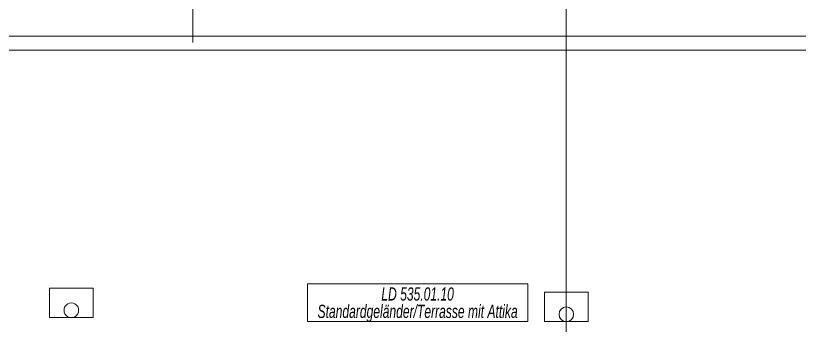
# Model space of a CAD drawing. Header units: metres. Extents: x -19025 to 34897, y -14024 to 26069.
# Drawn here: x 22962 to 28312, y 18151 to 20263 of the extents above; entities that cross this region are included whole.
import ezdxf
from ezdxf.enums import TextEntityAlignment as Align

# ---------------------------------------------------------------- set-up
doc = ezdxf.new("R2010")
doc.units = ezdxf.units.M
doc.header["$MEASUREMENT"] = 0
for name, color, linetype in [('11__100 Achsraster', 7, 'Continuous'), ('211 Draufsicht Untersicht 2D', 7, 'Continuous'), ('710 Kanal RW', 7, 'Continuous'), ('930 Beschriftung Allgemein', 7, 'Continuous'), ('937 Beschriftung Detail', 7, 'Continuous')]:
    doc.layers.add(name, color=color, linetype=linetype)
doc.styles.add('ERSTELLTER_STIL_10', font='ARIALNI.TTF', dxfattribs={"width": 0.8})
doc.styles.add('ERSTELLTER_STIL_4', font='arialbd.ttf')
doc.linetypes.add('Grenze Bezirk', pattern='A,0,[2,22HAUS116_412 STG1 _ 2.DG_IndexB_2026-08-161.Shx,S=0.001587,R=0,X=0,Y=0],-0.25,0', length=0.25)

# ---------------------------------------------------------------- blocks, each defined once
blk = doc.blocks.new('Fallrohr Komplex 27_5')
at = {"layer": '710 Kanal RW', "color": 7, "linetype": 'Continuous', "lineweight": 13, "flags": 128}
blk.add_lwpolyline([(-0.15, -0.15), (0.15, -0.15), (0.15, 0.05), (-0.15, 0.05)], close=True, dxfattribs=at)
blk.add_lwpolyline([(0.05, 0, 1), (-0.05, 0, 1)], format="xyb", close=True, dxfattribs=at)
blk.add_lwpolyline([(0.05, 0, 1), (-0.05, 0, 1)], format="xyb", close=True, dxfattribs=at)
blk = doc.blocks.new('Fallrohr Komplex 27_6')
at = {"layer": '710 Kanal RW', "color": 7, "linetype": 'Continuous', "lineweight": 13, "flags": 128}
blk.add_lwpolyline([(-0.15, -0.245), (0.15, -0.245), (0.15, -0.045), (-0.15, -0.045)], close=True, dxfattribs=at)
blk.add_lwpolyline([(0.05, -0.095, 1), (-0.05, -0.095, 1)], format="xyb", close=True, dxfattribs=at)
blk.add_lwpolyline([(0.05, -0.095, 1), (-0.05, -0.095, 1)], format="xyb", close=True, dxfattribs=at)
blk = doc.blocks.new('Standard-Rastermarker_27')
at = {"layer": '11__100 Achsraster', "color": 8, "linetype": 'Grenze Bezirk', "lineweight": 5}
blk.add_line((1, 0), (34.397, 0), dxfattribs=at)
at = {"layer": '11__100 Achsraster', "color": 8, "lineweight": 5, "style": 'ERSTELLTER_STIL_4'}
for tag, p in [('AC_MarkerText_1_0', (-0.25, -0.1914)), ('AC_MarkerText_1_1', (35.647, -0.1914))]:
    blk.add_attdef(tag, text='', height=0.2, rotation=180, dxfattribs=at).set_placement(p, align=Align.TOP_CENTER)

msp = doc.modelspace()

# ---------------------------------------------------------------- linework, layer by layer
at = {"layer": '211 Draufsicht Untersicht 2D', "color": 253, "linetype": 'Continuous', "lineweight": 9, "true_color": 0x9f9f9f, "flags": 128}
msp.add_lwpolyline([(29465.985, 20123.276), (21856.684, 20123.276), (21856.685, 19368.631), (21856.685, 18093.988), (25536.696, 18093.989), (25536.686, 11133.313), (29465.985, 11133.309)], close=True, dxfattribs=at)
at = {"layer": '930 Beschriftung Allgemein', "color": 254, "linetype": 'Continuous', "lineweight": 9, "true_color": 0xd4d4d4}
msp.add_lwpolyline([(19799.784, 18108.621), (19799.797, 21078.625), (24171.333, 21078.605), (24171.333, 20079.686)], dxfattribs=at)
at = {"layer": '930 Beschriftung Allgemein', "color": 253, "linetype": 'Continuous', "lineweight": 9, "true_color": 0x9f9f9f}
msp.add_lwpolyline([(21951.33, 18108.631), (21951.329, 20028.631), (29371.34, 20028.631), (29371.34, 11207.953), (26847.694, 11207.953)], dxfattribs=at)
at = {"layer": '937 Beschriftung Detail', "color": 6, "linetype": 'Continuous', "lineweight": 13, "flags": 128}
msp.add_lwpolyline([(24953.717, 18176.83), (26458.37, 18176.83), (26458.37, 18434.006), (24953.717, 18434.006), (24953.717, 18176.83)], close=True, dxfattribs=at)

# ---------------------------------------------------------------- block references
at = {"layer": '11__100 Achsraster', "color": 7, "linetype": 'Continuous', "lineweight": 18, "xscale": 1000, "yscale": 1000, "zscale": 1000, "rotation": 90}
msp.add_blockref('Standard-Rastermarker_27', (26721.335, -9841.291), dxfattribs=at)
at = {"layer": '710 Kanal RW', "color": 7, "linetype": 'Continuous', "lineweight": 13, "xscale": 1000, "yscale": 1000, "zscale": 1000}
for name, p, rotation in [('Fallrohr Komplex 27_6', (23342.04, 18158.631), 180.0000199567415), ('Fallrohr Komplex 27_5', (26721.335, 18226.354), 180.000018933021)]:
    msp.add_blockref(name, p, dxfattribs=dict(at, rotation=rotation))

# ---------------------------------------------------------------- texts
at = {"layer": '937 Beschriftung Detail', "color": 6, "linetype": 'Continuous', "lineweight": 13, "insert": (25706.043, 18174.513), "char_height": 90, "attachment_point": 8, "line_spacing_factor": 0.78934, "style": 'ERSTELLTER_STIL_10'}
msp.add_mtext('\\A1;{\\pqc;\\fArial Narrow|b0|i1|c0|p0;\\W0.800000;LD 535.01.\\fArial Narrow|b0|i1|c0|p0;\\W0.800000;10\\P\\pqc;\\fArial Narrow|b0|i1|c0|p0;\\W0.800000;Standardgeländer\\fArial Narrow|b0|i1|c0|p0;\\W0.800000;/Terrasse mit Attika}', dxfattribs=at)

doc.saveas('drawing.dxf')
